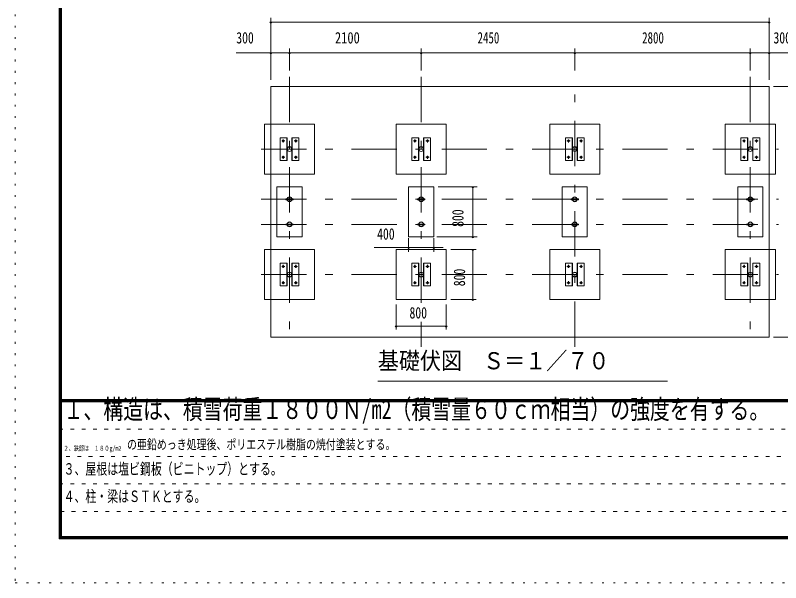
# Model space of a CAD drawing. Units: millimetres, scale not verified, with parts at other scales. Extents: x -37128 to 37128, y -14700 to 14700.
# Drawn here: x -4452 to 7758, y -14700 to -5654 of the extents above; entities that cross this region are included whole.
import ezdxf
from ezdxf.enums import TextEntityAlignment as Align

# ---------------------------------------------------------------- set-up
doc = ezdxf.new("R2010")
doc.units = ezdxf.units.MM
doc.header["$LTSCALE"] = 60
for name, pattern in [('USER1', [3, 1, -2]), ('USER3', [24, 12, -5, 2, -5]), ('USER4', [3, 0.5, -2.5])]:
    doc.linetypes.add(name, pattern=pattern)
doc.layers.add('0-1_0-F', color=7, linetype='Continuous')
for name, color, linetype, lineweight in [('0-2_1-0BOLD', 7, 'Continuous', 18), ('0-3_1-2CENTER', 3, 'USER3', 18), ('0-5_1-5DIM', 3, 'Continuous', 18), ('0-C_F-F', 5, 'Continuous', 18), ('0-D_F-E_J_ADD', 3, 'USER4', 18)]:
    doc.layers.add(name, color=color, linetype=linetype, lineweight=lineweight)
doc.styles.add('ＭＳ ゴシック', font='')
doc.styles.get('ＭＳ ゴシック').set_extended_font_data('MS Gothic')

msp = doc.modelspace()

# ---------------------------------------------------------------- linework, layer by layer
at = {"layer": '0-2_1-0BOLD'}
for p, q in [((-120.12, -7967.46), (-120.12, -7607.46)), ((-34.82, -7607.46), (-34.82, -7967.46)), ((1979.88, -7607.46), (1979.88, -7967.46)), ((2065.18, -7967.46), (2065.18, -7607.46)), ((4429.88, -7967.46), (4429.88, -7607.46)), ((4515.18, -7607.46), (4515.18, -7967.46)), ((7229.88, -7607.46), (7229.88, -7967.46)), ((7315.18, -7967.46), (7315.18, -7607.46)), ((-277.47, -8387.46), (122.53, -8387.46)), ((-277.47, -8787.46), (-277.47, -8387.46)), ((122.53, -8387.46), (122.53, -8787.46)), ((1822.53, -8387.46), (2222.53, -8387.46)), ((1822.53, -8787.46), (1822.53, -8387.46)), ((2222.53, -8387.46), (2222.53, -8787.46)), ((4272.53, -8387.46), (4672.53, -8387.46)), ((4272.53, -8787.46), (4272.53, -8387.46)), ((4672.53, -8387.46), (4672.53, -8787.46)), ((7072.53, -8387.46), (7472.53, -8387.46)), ((7072.53, -8787.46), (7072.53, -8387.46)), ((7472.53, -8387.46), (7472.53, -8787.46)), ((-137.47, -8593.46), (-137.47, -8581.46)), ((-137.47, -8581.46), (-115.15, -8581.46)), ((-137.47, -8593.46), (-115.15, -8593.46)), ((-112.31, -8581.46), (-42.63, -8581.46)), ((-112.31, -8593.46), (-42.63, -8593.46)), ((-39.8, -8581.46), (-17.47, -8581.46)), ((-39.8, -8593.46), (-17.47, -8593.46)), ((-17.47, -8593.46), (-17.47, -8581.46)), ((1962.53, -8593.46), (1962.53, -8581.46)), ((1962.53, -8581.46), (1984.86, -8581.46)), ((1962.53, -8593.46), (1984.86, -8593.46)), ((1987.69, -8581.46), (2057.37, -8581.46)), ((1987.69, -8593.46), (2057.37, -8593.46)), ((2060.21, -8581.46), (2082.53, -8581.46)), ((2060.21, -8593.46), (2082.53, -8593.46)), ((2082.53, -8593.46), (2082.53, -8581.46)), ((4412.53, -8593.46), (4412.53, -8581.46)), ((4412.53, -8581.46), (4434.86, -8581.46)), ((4412.53, -8593.46), (4434.86, -8593.46)), ((4437.69, -8581.46), (4507.37, -8581.46)), ((4437.69, -8593.46), (4507.37, -8593.46)), ((4510.21, -8581.46), (4532.53, -8581.46)), ((4510.21, -8593.46), (4532.53, -8593.46)), ((4532.53, -8593.46), (4532.53, -8581.46)), ((7212.53, -8593.46), (7212.53, -8581.46)), ((7212.53, -8581.46), (7234.86, -8581.46)), ((7212.53, -8593.46), (7234.86, -8593.46)), ((7237.69, -8581.46), (7307.37, -8581.46)), ((7237.69, -8593.46), (7307.37, -8593.46)), ((7310.21, -8581.46), (7332.53, -8581.46)), ((7310.21, -8593.46), (7332.53, -8593.46)), ((7332.53, -8593.46), (7332.53, -8581.46)), ((-277.47, -8787.46), (-277.47, -9187.46)), ((122.53, -9187.46), (122.53, -8787.46)), ((1822.53, -8787.46), (1822.53, -9187.46)), ((2222.53, -9187.46), (2222.53, -8787.46)), ((4272.53, -8787.46), (4272.53, -9187.46)), ((4672.53, -9187.46), (4672.53, -8787.46)), ((7072.53, -8787.46), (7072.53, -9187.46)), ((7472.53, -9187.46), (7472.53, -8787.46)), ((-137.47, -8981.46), (-137.47, -8993.46)), ((-137.47, -8981.46), (-115.15, -8981.46)), ((-137.47, -8993.46), (-115.15, -8993.46)), ((-112.31, -8981.46), (-42.63, -8981.46)), ((-112.31, -8993.46), (-42.63, -8993.46)), ((-39.8, -8981.46), (-17.47, -8981.46)), ((-39.8, -8993.46), (-17.47, -8993.46)), ((-17.47, -8981.46), (-17.47, -8993.46)), ((1962.53, -8981.46), (1962.53, -8993.46)), ((1962.53, -8981.46), (1984.86, -8981.46)), ((1962.53, -8993.46), (1984.86, -8993.46)), ((1987.69, -8981.46), (2057.37, -8981.46)), ((1987.69, -8993.46), (2057.37, -8993.46)), ((2060.21, -8981.46), (2082.53, -8981.46)), ((2060.21, -8993.46), (2082.53, -8993.46)), ((2082.53, -8981.46), (2082.53, -8993.46)), ((4412.53, -8981.46), (4412.53, -8993.46)), ((4412.53, -8981.46), (4434.86, -8981.46)), ((4412.53, -8993.46), (4434.86, -8993.46)), ((4437.69, -8981.46), (4507.37, -8981.46)), ((4437.69, -8993.46), (4507.37, -8993.46)), ((4510.21, -8981.46), (4532.53, -8981.46)), ((4510.21, -8993.46), (4532.53, -8993.46)), ((4532.53, -8981.46), (4532.53, -8993.46)), ((7212.53, -8981.46), (7212.53, -8993.46)), ((7212.53, -8981.46), (7234.86, -8981.46)), ((7212.53, -8993.46), (7234.86, -8993.46)), ((7237.69, -8981.46), (7307.37, -8981.46)), ((7237.69, -8993.46), (7307.37, -8993.46)), ((7310.21, -8981.46), (7332.53, -8981.46)), ((7310.21, -8993.46), (7332.53, -8993.46)), ((7332.53, -8981.46), (7332.53, -8993.46)), ((-277.47, -9187.46), (122.53, -9187.46)), ((1822.53, -9187.46), (2222.53, -9187.46)), ((4272.53, -9187.46), (4672.53, -9187.46)), ((7072.53, -9187.46), (7472.53, -9187.46)), ((-120.12, -9967.46), (-120.12, -9607.46)), ((-34.82, -9607.46), (-34.82, -9967.46)), ((1979.88, -9967.46), (1979.88, -9607.46)), ((2065.18, -9607.46), (2065.18, -9967.46)), ((4429.88, -9967.46), (4429.88, -9607.46)), ((4515.18, -9607.46), (4515.18, -9967.46)), ((7229.88, -9967.46), (7229.88, -9607.46)), ((7315.18, -9607.46), (7315.18, -9967.46))]:
    msp.add_line(p, q, dxfattribs=at)
for points in [[(-377.47, -6787.46), (7572.53, -6787.46), (7572.53, -10787.46), (-377.47, -10787.46)], [(322.53, -8187.46), (322.53, -7387.46), (-477.47, -7387.46), (-477.47, -8187.46)], [(2422.53, -8187.46), (2422.53, -7387.46), (1622.53, -7387.46), (1622.53, -8187.46)], [(4872.53, -8187.46), (4872.53, -7387.46), (4072.53, -7387.46), (4072.53, -8187.46)], [(7672.53, -8187.46), (7672.53, -7387.46), (6872.53, -7387.46), (6872.53, -8187.46)], [(-227.62, -7967.46), (-115.62, -7967.46), (-115.62, -7607.46), (-227.62, -7607.46)], [(-39.32, -7607.46), (-39.32, -7967.46), (72.68, -7967.46), (72.68, -7607.46)], [(1984.38, -7607.46), (1984.38, -7967.46), (1872.38, -7967.46), (1872.38, -7607.46)], [(2172.68, -7967.46), (2172.68, -7607.46), (2060.68, -7607.46), (2060.68, -7967.46)], [(4322.38, -7967.46), (4322.38, -7607.46), (4434.38, -7607.46), (4434.38, -7967.46)], [(4510.68, -7607.46), (4510.68, -7967.46), (4622.68, -7967.46), (4622.68, -7607.46)], [(7234.38, -7607.46), (7122.38, -7607.46), (7122.38, -7967.46), (7234.38, -7967.46)], [(7422.68, -7967.46), (7422.68, -7607.46), (7310.68, -7607.46), (7310.68, -7967.46)], [(322.53, -10187.46), (322.53, -9387.46), (-477.47, -9387.46), (-477.47, -10187.46)], [(2422.53, -10187.46), (2422.53, -9387.46), (1622.53, -9387.46), (1622.53, -10187.46)], [(4872.53, -10187.46), (4872.53, -9387.46), (4072.53, -9387.46), (4072.53, -10187.46)], [(7672.53, -10187.46), (7672.53, -9387.46), (6872.53, -9387.46), (6872.53, -10187.46)], [(-115.62, -9967.46), (-115.62, -9607.46), (-227.62, -9607.46), (-227.62, -9967.46)], [(72.68, -9607.46), (-39.32, -9607.46), (-39.32, -9967.46), (72.68, -9967.46)], [(1872.38, -9967.46), (1984.38, -9967.46), (1984.38, -9607.46), (1872.38, -9607.46)], [(2060.68, -9607.46), (2060.68, -9967.46), (2172.68, -9967.46), (2172.68, -9607.46)], [(4434.38, -9967.46), (4434.38, -9607.46), (4322.38, -9607.46), (4322.38, -9967.46)], [(4622.68, -9607.46), (4622.68, -9967.46), (4510.68, -9967.46), (4510.68, -9607.46)], [(7234.38, -9967.46), (7122.38, -9967.46), (7122.38, -9607.46), (7234.38, -9607.46)], [(7422.68, -9607.46), (7422.68, -9967.46), (7310.68, -9967.46), (7310.68, -9607.46)]]:
    msp.add_lwpolyline(points, close=True, dxfattribs=at)
for centre, radius in [((-177.47, -7657.46), 14.5), ((22.53, -7657.46), 14.5), ((1922.53, -7657.46), 14.5), ((2122.53, -7657.46), 14.5), ((4372.53, -7657.46), 14.5), ((4572.53, -7657.46), 14.5), ((7172.53, -7657.46), 14.5), ((7372.53, -7657.46), 14.5), ((-77.47, -7787.46), 38.15), ((-77.47, -7787.46), 35.35), ((2022.53, -7787.46), 38.15), ((2022.53, -7787.46), 35.35), ((4472.53, -7787.46), 38.15), ((4472.53, -7787.46), 35.35), ((7272.53, -7787.46), 38.15), ((7272.53, -7787.46), 35.35), ((-177.47, -7917.46), 14.5), ((22.53, -7917.46), 14.5), ((1922.53, -7917.46), 14.5), ((2122.53, -7917.46), 14.5), ((4372.53, -7917.46), 14.5), ((4572.53, -7917.46), 14.5), ((7172.53, -7917.46), 14.5), ((7372.53, -7917.46), 14.5), ((-77.47, -8587.46), 38.15), ((-77.47, -8587.46), 35.35), ((2022.53, -8587.46), 38.15), ((2022.53, -8587.46), 35.35), ((4472.53, -8587.46), 38.15), ((4472.53, -8587.46), 35.35), ((7272.53, -8587.46), 38.15), ((7272.53, -8587.46), 35.35), ((-77.47, -8987.46), 38.15), ((-77.47, -8987.46), 35.35), ((2022.53, -8987.46), 38.15), ((2022.53, -8987.46), 35.35), ((4472.53, -8987.46), 38.15), ((4472.53, -8987.46), 35.35), ((7272.53, -8987.46), 38.15), ((7272.53, -8987.46), 35.35), ((-177.47, -9657.46), 14.5), ((22.53, -9657.46), 14.5), ((1922.53, -9657.46), 14.5), ((2122.53, -9657.46), 14.5), ((4372.53, -9657.46), 14.5), ((4572.53, -9657.46), 14.5), ((7172.53, -9657.46), 14.5), ((7372.53, -9657.46), 14.5), ((-77.47, -9787.46), 38.15), ((-77.47, -9787.46), 35.35), ((2022.53, -9787.46), 38.15), ((2022.53, -9787.46), 35.35), ((4472.53, -9787.46), 38.15), ((4472.53, -9787.46), 35.35), ((7272.53, -9787.46), 38.15), ((7272.53, -9787.46), 35.35), ((-177.47, -9917.46), 14.5), ((22.53, -9917.46), 14.5), ((1922.53, -9917.46), 14.5), ((2122.53, -9917.46), 14.5), ((4372.53, -9917.46), 14.5), ((4572.53, -9917.46), 14.5), ((7172.53, -9917.46), 14.5), ((7372.53, -9917.46), 14.5)]:
    msp.add_circle(centre, radius, dxfattribs=at)
at = {"layer": '0-3_1-2CENTER'}
for p, q in [((-77.47, -6637.46), (-77.47, -10937.46)), ((2022.53, -6637.46), (2022.53, -10269.59)), ((4472.53, -10937.46), (4472.53, -6637.46)), ((7272.53, -6637.46), (7272.53, -10937.46)), ((-152.47, -7657.46), (-202.47, -7657.46)), ((-177.47, -7682.46), (-177.47, -7632.46)), ((47.53, -7657.46), (-2.47, -7657.46)), ((22.53, -7632.46), (22.53, -7682.46)), ((1897.53, -7657.46), (1947.53, -7657.46)), ((1922.53, -7682.46), (1922.53, -7632.46)), ((2097.53, -7657.46), (2147.53, -7657.46)), ((2122.53, -7682.46), (2122.53, -7632.46)), ((4397.53, -7657.46), (4347.53, -7657.46)), ((4372.53, -7632.46), (4372.53, -7682.46)), ((4547.53, -7657.46), (4597.53, -7657.46)), ((4572.53, -7682.46), (4572.53, -7632.46)), ((7197.53, -7657.46), (7147.53, -7657.46)), ((7172.53, -7682.46), (7172.53, -7632.46)), ((7397.53, -7657.46), (7347.53, -7657.46)), ((7372.53, -7682.46), (7372.53, -7632.46)), ((-527.47, -7787.46), (7722.53, -7787.46)), ((-202.47, -7917.46), (-152.47, -7917.46)), ((-177.47, -7892.46), (-177.47, -7942.46)), ((-2.47, -7917.46), (47.53, -7917.46)), ((22.53, -7892.46), (22.53, -7942.46)), ((1897.53, -7917.46), (1947.53, -7917.46)), ((1922.53, -7942.46), (1922.53, -7892.46)), ((2147.53, -7917.46), (2097.53, -7917.46)), ((2122.53, -7892.46), (2122.53, -7942.46)), ((4397.53, -7917.46), (4347.53, -7917.46)), ((4372.53, -7892.46), (4372.53, -7942.46)), ((4547.53, -7917.46), (4597.53, -7917.46)), ((4572.53, -7892.46), (4572.53, -7942.46)), ((7197.53, -7917.46), (7147.53, -7917.46)), ((7172.53, -7892.46), (7172.53, -7942.46)), ((7347.53, -7917.46), (7397.53, -7917.46)), ((7372.53, -7942.46), (7372.53, -7892.46)), ((-527.47, -8587.46), (7722.53, -8587.46)), ((-527.47, -8987.46), (7722.53, -8987.46)), ((-177.47, -9632.46), (-177.47, -9682.46)), ((22.53, -9682.46), (22.53, -9632.46)), ((1922.53, -9632.46), (1922.53, -9682.46)), ((2122.53, -9682.46), (2122.53, -9632.46)), ((4372.53, -9632.46), (4372.53, -9682.46)), ((4572.53, -9632.46), (4572.53, -9682.46)), ((7172.53, -9632.46), (7172.53, -9682.46)), ((7372.53, -9682.46), (7372.53, -9632.46)), ((-152.47, -9657.46), (-202.47, -9657.46)), ((47.53, -9657.46), (-2.47, -9657.46)), ((1947.53, -9657.46), (1897.53, -9657.46)), ((2147.53, -9657.46), (2097.53, -9657.46)), ((4397.53, -9657.46), (4347.53, -9657.46)), ((4547.53, -9657.46), (4597.53, -9657.46)), ((7197.53, -9657.46), (7147.53, -9657.46)), ((7347.53, -9657.46), (7397.53, -9657.46)), ((-527.47, -9787.46), (7722.53, -9787.46)), ((-152.47, -9917.46), (-202.47, -9917.46)), ((-177.47, -9892.46), (-177.47, -9942.46)), ((47.53, -9917.46), (-2.47, -9917.46)), ((22.53, -9942.46), (22.53, -9892.46)), ((1897.53, -9917.46), (1947.53, -9917.46)), ((1922.53, -9942.46), (1922.53, -9892.46)), ((2097.53, -9917.46), (2147.53, -9917.46)), ((2122.53, -9892.46), (2122.53, -9942.46)), ((4397.53, -9917.46), (4347.53, -9917.46)), ((4372.53, -9892.46), (4372.53, -9942.46)), ((4547.53, -9917.46), (4597.53, -9917.46)), ((4572.53, -9892.46), (4572.53, -9942.46)), ((7147.53, -9917.46), (7197.53, -9917.46)), ((7172.53, -9942.46), (7172.53, -9892.46)), ((7347.53, -9917.46), (7397.53, -9917.46)), ((7372.53, -9892.46), (7372.53, -9942.46)), ((2022.53, -10542.46), (2022.53, -10937.46))]:
    msp.add_line(p, q, dxfattribs=at)
at = {"layer": '0-5_1-5DIM'}
for p, q in [((-377.47, -5692.46), (-377.47, -6682.46)), ((7572.53, -6682.46), (7572.53, -5692.46)), ((-363.47, -5762.46), (-391.47, -5762.46)), ((7572.53, -5762.46), (-377.47, -5762.46)), ((7586.53, -5762.46), (7558.53, -5762.46)), ((-77.47, -6182.46), (-77.47, -6532.46)), ((2022.53, -6182.46), (2022.53, -6532.46)), ((4472.53, -6532.46), (4472.53, -6182.46)), ((7272.53, -6532.46), (7272.53, -6182.46)), ((8122.03, -6252.46), (-926.97, -6252.46)), ((-363.47, -6252.46), (-391.47, -6252.46)), ((-63.47, -6252.46), (-91.47, -6252.46)), ((2036.53, -6252.46), (2008.53, -6252.46)), ((4486.53, -6252.46), (4458.53, -6252.46)), ((7286.53, -6252.46), (7258.53, -6252.46)), ((7586.53, -6252.46), (7558.53, -6252.46)), ((9139.52, -6787.46), (7642.53, -6787.46)), ((2917.53, -8387.46), (2292.53, -8387.46)), ((2861.53, -8387.46), (2833.53, -8387.46)), ((2847.53, -9187.46), (2847.53, -8387.46)), ((1822.53, -9425.12), (1822.53, -9206.2)), ((2222.53, -9425.12), (2222.53, -9206.2)), ((2917.53, -9187.46), (2272.53, -9187.46)), ((2861.53, -9187.46), (2833.53, -9187.46)), ((1822.53, -9355.12), (1273.03, -9355.12)), ((1836.53, -9355.12), (1808.53, -9355.12)), ((2222.53, -9355.12), (1822.53, -9355.12)), ((2236.53, -9355.12), (2208.53, -9355.12)), ((2222.53, -9355.12), (2371.44, -9355.12)), ((2897.53, -9387.46), (2497.53, -9387.46)), ((2861.53, -9387.46), (2833.53, -9387.46)), ((2847.53, -10187.46), (2847.53, -9387.46)), ((2497.53, -10187.46), (2897.53, -10187.46)), ((2861.53, -10187.46), (2833.53, -10187.46)), ((1622.53, -10262.46), (1622.53, -10662.46)), ((2422.53, -10662.46), (2422.53, -10262.46)), ((1636.53, -10612.46), (1608.53, -10612.46)), ((1622.53, -10612.46), (2422.53, -10612.46)), ((2436.53, -10612.46), (2408.53, -10612.46)), ((9139.52, -10787.46), (7642.53, -10787.46)), ((1331.39, -11487.46), (5951.39, -11487.46))]:
    msp.add_line(p, q, dxfattribs=at)
for centre in [(-377.47, -5762.46), (7572.53, -5762.46), (-377.47, -6252.46), (-77.47, -6252.46), (2022.53, -6252.46), (4472.53, -6252.46), (7272.53, -6252.46), (7572.53, -6252.46), (2847.53, -8387.46), (2847.53, -9187.46), (1822.53, -9355.12), (2222.53, -9355.12), (2847.53, -9387.46), (2847.53, -10187.46), (1622.53, -10612.46), (2422.53, -10612.46)]:
    msp.add_arc(centre, 14, 180, 0, dxfattribs=at)
at = {"layer": '0-C_F-F'}
for p, q in [((36393.07, -11781), (-3716.93, -11781)), ((-3716.93, -11784.5), (36393.07, -11784.5)), ((36393.07, -11788), (-3716.93, -11788)), ((-3716.93, -11791.5), (36393.07, -11791.5)), ((36393.07, -11795), (-3716.93, -11795)), ((-3716.93, -11798.5), (36393.07, -11798.5)), ((36393.07, -11802), (-3716.93, -11802)), ((-3716.93, -11805.5), (36393.07, -11805.5)), ((36393.07, -11809), (-3716.93, -11809)), ((-3716.93, -11812.5), (36393.07, -11812.5)), ((36393.07, -11816), (-3716.93, -11816))]:
    msp.add_line(p, q, dxfattribs=at)
at = {"layer": '0-C_F-F', "color": 6, "linetype": 'USER1'}
for p, q in [((-3751.93, -12252.8), (21798.07, -12252.8)), ((21798.07, -12689.6), (-3751.93, -12689.6)), ((-3751.93, -13126.4), (21798.07, -13126.4)), ((18286.87, -13563.2), (-3751.93, -13563.2))]:
    msp.add_line(p, q, dxfattribs=at)
at = {"layer": '0-C_F-F'}
for points in [[(36428.07, -14000), (36428.07, 14140), (-3751.93, 14140), (-3751.93, -14000)], [(36424.56, -13996.5), (-3748.43, -13996.5), (-3748.43, 14136.5), (36424.56, 14136.5)], [(36421.07, -13993), (36421.07, 14133), (-3744.93, 14133), (-3744.93, -13993)], [(36417.57, -13989.5), (36417.57, 14129.5), (-3741.43, 14129.5), (-3741.43, -13989.5)], [(36414.07, -13986), (36414.07, 14126), (-3737.93, 14126), (-3737.93, -13986)], [(36410.57, -13982.5), (36410.57, 14122.5), (-3734.43, 14122.5), (-3734.43, -13982.5)], [(36407.06, -13979), (-3730.93, -13979), (-3730.93, 14119), (36407.06, 14119)], [(36403.57, -13975.5), (-3727.43, -13975.5), (-3727.43, 14115.5), (36403.57, 14115.5)], [(36400.07, -13972), (36400.07, 14112), (-3723.93, 14112), (-3723.93, -13972)], [(36396.57, -13968.5), (-3720.43, -13968.5), (-3720.43, 14108.5), (36396.57, 14108.5)], [(36393.07, -13965), (36393.07, 14105), (-3716.93, 14105), (-3716.93, -13965)]]:
    msp.add_lwpolyline(points, close=True, dxfattribs=at)
at = {"layer": '0-D_F-E_J_ADD', "color": 5}
msp.add_lwpolyline([(37128.07, -14700), (37128.07, 14700), (-4451.93, 14700), (-4451.93, -14700)], close=True, dxfattribs=at)

# ---------------------------------------------------------------- texts
at = {"layer": '0-1_0-F', "style": 'ＭＳ ゴシック'}
for s, height, width, p in [('１、構造は、積雪荷重１８００Ｎ/m2（積雪量６０ｃｍ相当）の強度を有する。', 310, 0.75, (-3681.93, -12182.8)), ('\u3000の亜鉛めっき処理後、ポリエステル樹脂の焼付塗装とする。', 155, 0.75, (-2828.49, -12619.6)), ('２、鉄部は\u3000１８０g/m2', 77.49, 0.75, (-3681.93, -12619.6)), ('３、屋根は塩ビ鋼板（ビニトップ）とする。', 182.3, 0.7, (-3681.93, -13031.53)), ('４、柱・梁はＳＴＫとする。', 182.3, 0.7, (-3681.93, -13468.33))]:
    msp.add_text(s, height=height, dxfattribs=dict(at, width=width)).set_placement(p, align=Align.BOTTOM_LEFT)
at = {"layer": '0-5_1-5DIM', "color": 7, "style": 'ＭＳ ゴシック'}
for s, height, width, p in [('300', 182.3, 0.75, (-926.97, -6157.59)), ('2100', 182.3, 0.8, (647.03, -6157.59)), ('2450', 182.3, 0.7, (2922.03, -6157.59)), ('2800', 182.3, 0.7, (5547.03, -6157.59)), ('300', 182.3, 0.75, (7642.53, -6157.59)), ('400', 182.3, 0.75, (1320.11, -9285.12)), ('800', 182.3, 0.75, (1836.53, -10542.46)), ('基礎伏図\u3000Ｓ＝１／７０', 273.5, 0.9, (1331.39, -11380.15))]:
    msp.add_text(s, height=height, dxfattribs=dict(at, width=width)).set_placement(p, align=Align.BOTTOM_LEFT)
at = {"layer": '0-5_1-5DIM', "color": 7, "style": 'ＭＳ ゴシック', "width": 0.75}
for p in [(2752.66, -9027.21), (2777.53, -9973.46)]:
    msp.add_text('800', height=182.3, rotation=90, dxfattribs=at).set_placement(p, align=Align.BOTTOM_LEFT)

doc.saveas('drawing.dxf')
